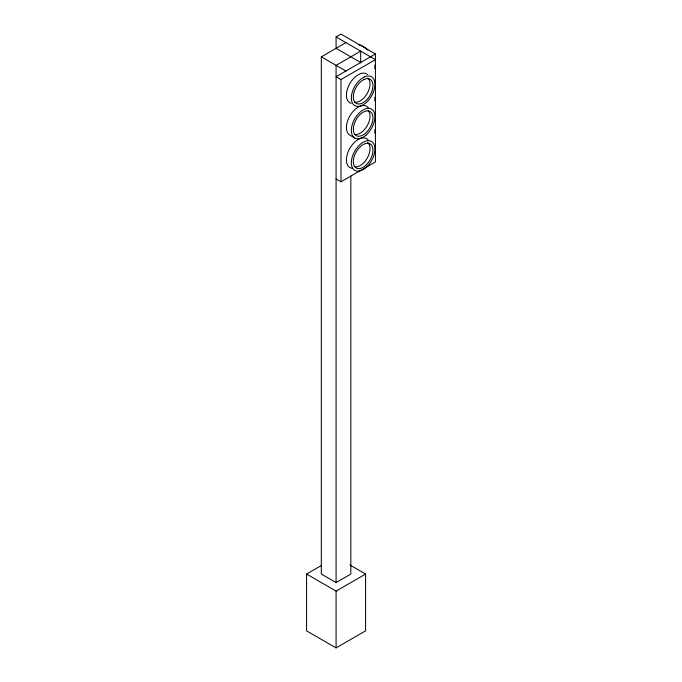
<?xml version="1.0" encoding="UTF-8"?>
<svg xmlns="http://www.w3.org/2000/svg" width="682" height="682" viewBox="0 0 682 682"><rect width="100%" height="100%" fill="white"/><g stroke="black" fill="none" stroke-linecap="round" stroke-linejoin="round"><path stroke-width="1.02" d="M321.324 565.54L306.568 574.056L306.568 630.859L336.081 647.9L365.595 630.859L365.595 574.056L349.917 565.003M336.081 48.652L336.081 36.939L341 34.1L375.432 53.98L375.432 161.907L341 181.787L336.081 178.948M350.838 176.016L350.838 574.056L336.081 582.573L321.324 574.056L321.324 56.819L345.919 42.616M375.432 53.98L336.081 76.699L341 79.538L375.432 59.658L336.081 36.939M306.568 574.056L336.081 591.098L365.595 574.056M336.081 48.303L360.676 62.497M321.324 56.819L345.919 71.022M354.785 138.02L349.866 135.181A16.7 9.642 -60 0 1 351.034 114.056A16.7 9.642 -60 0 1 368.442 108.003M360.676 62.855L360.676 51.141L336.081 65.344L336.081 582.573M341 79.538L341 181.787M336.081 591.098L336.081 647.9M358.783 44.756A16.7 9.642 60 0 1 361.767 45.617L364.853 47.442A16.7 9.642 60 0 1 367.811 50.127M374.861 65.131A16.7 9.642 60 0 1 374.819 68.669M374.844 97.304A16.7 9.642 60 0 1 374.844 100.859M374.844 129.682A16.7 9.642 60 0 1 374.844 133.237M351.17 103.349A16.7 9.642 -60 0 1 346.771 91.618A16.7 9.642 -60 0 1 356.507 75.847L359.585 74.014A16.7 9.642 -60 0 1 367.479 74.543M352.313 168.318A16.7 9.642 -60 0 1 349.866 148.284A16.7 9.642 -60 0 1 368.442 140.381M367.82 78.021A13.913 8.031 -60 0 1 367.334 93.272A13.913 8.031 -60 0 1 354.418 102.13M368.084 110.527A13.913 8.031 -60 0 1 367.334 125.539A13.913 8.031 -60 0 1 354.768 134.473M367.717 142.581A13.913 8.031 -60 0 1 367.726 157.184A13.913 8.031 -60 0 1 355.262 166.92M364.145 79.419L361.579 80.987A13.913 8.031 -60 0 0 354.99 102.377A13.913 8.031 -60 0 0 371.579 92.258A13.913 8.031 -60 0 0 364.145 79.419M364.503 76.853L361.426 78.686A16.7 9.642 -60 0 0 351.332 98.199A16.7 9.642 -60 0 0 361.767 105.514L364.853 103.69A16.7 9.642 -60 0 0 374.938 84.167A16.7 9.642 -60 0 0 364.503 76.853M353.498 131.404L353.319 128.557A13.913 8.031 -60 0 1 367.82 110.868A13.913 8.031 -60 0 1 368.996 129.307A13.913 8.031 -60 0 1 353.498 131.404M366.191 134.968A16.7 9.642 -60 0 0 371.485 109.103A16.7 9.642 -60 0 0 351.733 126.622A16.7 9.642 -60 0 0 366.191 134.968M366.191 167.346A16.7 9.642 -60 0 0 371.485 141.481A16.7 9.642 -60 0 0 351.733 159A16.7 9.642 -60 0 0 366.191 167.346M365.68 165.445A13.913 8.031 -60 0 0 370.096 143.893A13.913 8.031 -60 0 0 353.634 158.488A13.913 8.031 -60 0 0 365.68 165.445"/></g></svg>
